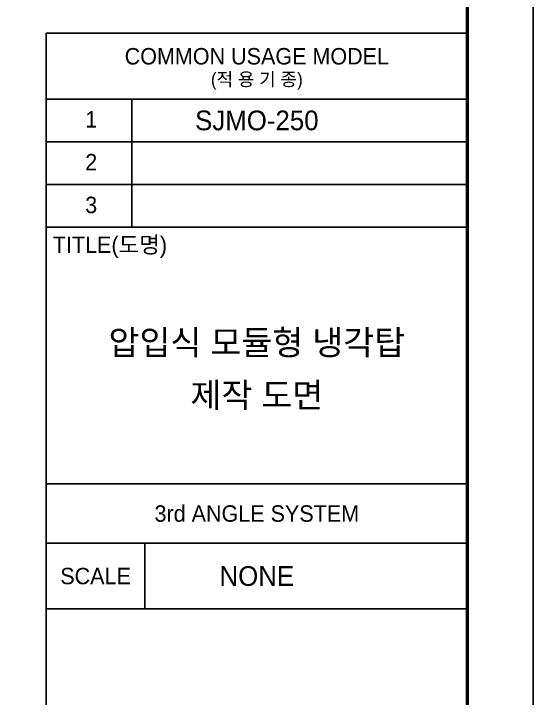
# Model space of a CAD drawing. Header units: millimetres. Extents: x -17070 to 37126, y -291348 to 36053.
# Drawn here: x 31599 to 37126, y 21238 to 28524 of the extents above; entities that cross this region are included whole.
import ezdxf
from ezdxf.enums import TextEntityAlignment as Align

# ---------------------------------------------------------------- set-up
doc = ezdxf.new("R2010")
doc.units = ezdxf.units.MM
doc.layers.add('냉각탑_form', color=1, linetype='Continuous')
doc.layers.add('냉각탑_text', color=3, linetype='Continuous')
doc.styles.add('돋움', font='Dotum.ttf')

msp = doc.modelspace()

# ---------------------------------------------------------------- linework, layer by layer
at = {"layer": 'Defpoints'}
msp.add_lwpolyline([(7718.8, 36052.6), (37126, 36052.6), (37126, 15257.5), (7718.8, 15257.5)], close=True, dxfattribs=at)
at = {"layer": '냉각탑_form'}
for p, q in [((31944.8, 28315.7), (31944.8, 15957.7)), ((31944.8, 28315.7), (36425.9, 28315.7)), ((31944.8, 27615.5), (36425.9, 27615.5)), ((32855, 27615.5), (32855, 26250.2)), ((31944.8, 27160.4), (36425.9, 27160.4)), ((31944.8, 26705.3), (36425.9, 26705.3)), ((31944.8, 26250.2), (36425.9, 26250.2)), ((31944.8, 23519.5), (36425.9, 23519.5)), ((31944.8, 22889.4), (36425.9, 22889.4)), ((32995, 22889.4), (32995, 22189.2)), ((31944.8, 22189.2), (36425.9, 22189.2))]:
    msp.add_line(p, q, dxfattribs=at)
at = {"layer": '냉각탑_form', "const_width": 35}
msp.add_lwpolyline([(8419, 35352.4), (8419, 15957.7), (36425.9, 15957.7), (36425.9, 35352.4)], close=True, dxfattribs=at)

# ---------------------------------------------------------------- texts
at = {"layer": '냉각탑_form', "style": '돋움'}
for s, height, p in [('COMMON USAGE MODEL', 175.043, (34185.3, 28070.6)), ('(적 용 기 종)', 140.03, (34185.3, 27825.6)), ('3rd ANGLE SYSTEM', 175.043, (34185.3, 23204.4)), ('SCALE', 175.04, (32469.9, 22539.3))]:
    msp.add_text(s, height=height, dxfattribs=at).set_placement(p, align=Align.MIDDLE_CENTER)
for s, height, p in [('1', 175, (32359.9, 27311.4)), ('2', 175, (32359.9, 26856.3)), ('3', 175, (32359.9, 26401.2)), ('TITLE(도명)', 175.04, (32015.1, 25977.4))]:
    msp.add_text(s, height=height, dxfattribs=at).set_placement(p)
at = {"layer": '냉각탑_text', "style": '돋움'}
for s, height, p in [('SJMO-250', 210.05, (34185.3, 27388)), ('압입식 모듈형 냉각탑', 262.5, (34185.3, 25024.5)), ('제작 도면', 262.5, (34185.3, 24464.5)), ('NONE', 210.05, (34185.3, 22539.3))]:
    msp.add_text(s, height=height, dxfattribs=at).set_placement(p, align=Align.MIDDLE_CENTER)

doc.saveas('drawing.dxf')
